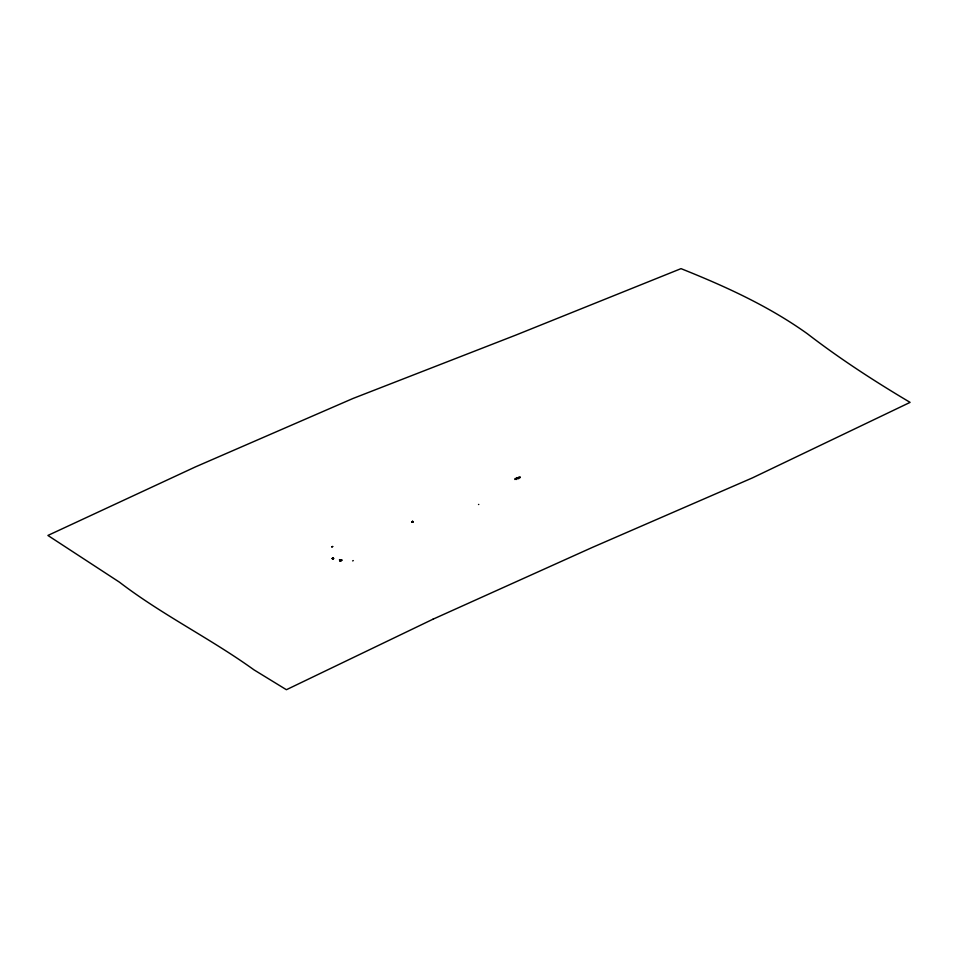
<?xml version="1.0" encoding="UTF-8"?>
<svg xmlns="http://www.w3.org/2000/svg" width="958" height="958" viewBox="0 0 958 958"><rect width="100%" height="100%" fill="white"/><g stroke="black" fill="none" stroke-linecap="round" stroke-linejoin="round"><path stroke-width="1.44" d="M518.661 478.761L517.057 477.563M332.666 559.089L333.156 557.879M340.533 560.981L341.575 559.879M519.056 476.976L516.23 479.503M520.362 477.551L515.033 478.557M331.815 546.934L332.666 546.443M333.695 558.382L332.067 558.622M341.91 560.035L339.791 561.101L339.503 559.592M352.652 560.909L353.286 560.586M520.314 477.024L514.805 479.467M478.533 504.495L478.796 504.447M331.791 546.85L332.713 546.587M333.647 558.598L332.127 558.394M341.838 560.322L339.886 560.729L339.815 560.047M340.617 560.226L341.264 560.717M333.216 558.897L332.582 558.083M412 521.894L412.97 521.93L412.67 521.248M412.024 521.775L412.934 522.062L412.635 521.38M412.251 521.619L412.682 522.23L412.383 521.547M412.06 521.667L412.347 522.35L412.551 521.511M432.968 619.215L286.406 689.712L253.99 669.858C210.485 638.507 162.046 614.832 119.379 582.117L47.9 535.45L195.336 466.941L353.011 398.468L515.943 335.049L681.018 268.647C725.086 286.25 768.675 306.069 807.414 333.791C840.07 358.939 874.678 381.344 910.1 402.372L752.473 477.874L592.248 547.461L432.968 619.215"/></g></svg>
